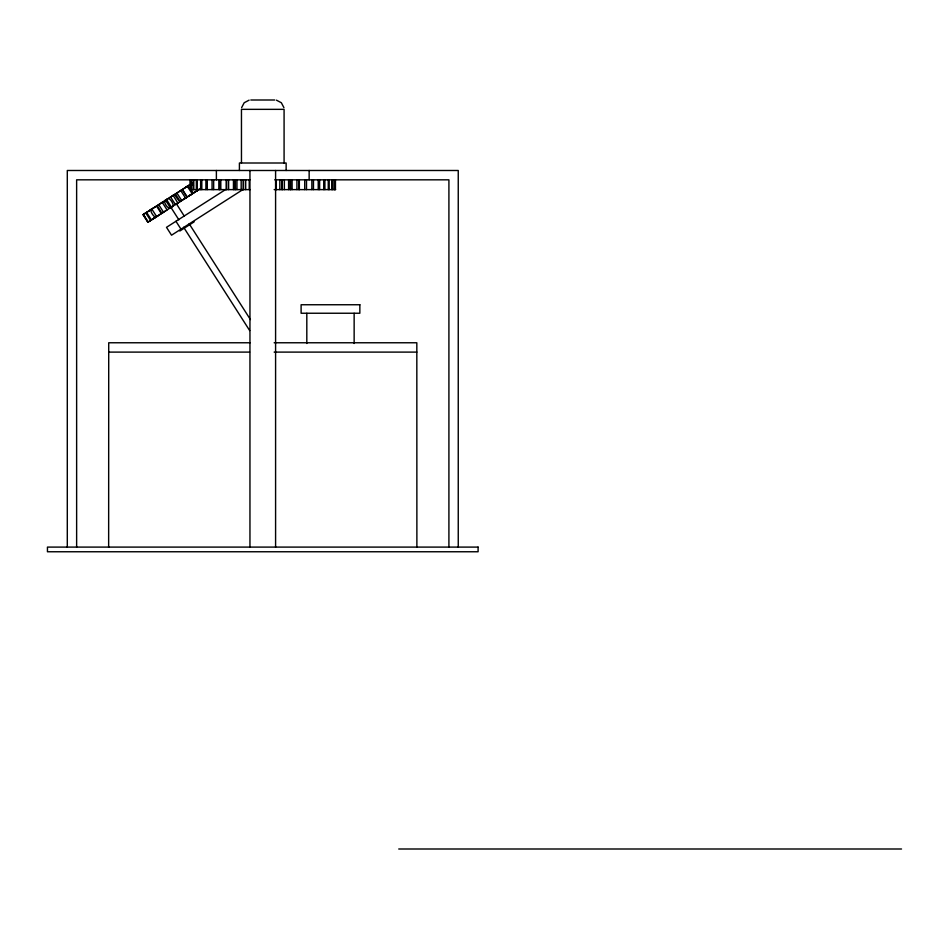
<?xml version="1.0" encoding="UTF-8"?>
<svg xmlns="http://www.w3.org/2000/svg" width="949" height="949" viewBox="0 0 949 949"><rect width="100%" height="100%" fill="white"/><g stroke="black" fill="none" stroke-linecap="round" stroke-linejoin="round"><path stroke-width="1.42" d="M108.649 547.324L108.72 342.767L250.073 342.767M241.461 163.003L241.461 109.349L284.083 109.349L284.083 163.003M241.615 107.652L244.19 102.741L249.101 100.155M180.654 190.654L179.622 191.307M184.438 198.827L199.361 189.254M155.577 206.692L160.903 203.276M160.381 214.213L162.991 212.505L147.83 222.22L143.026 214.699L155.411 206.787M180.025 201.591C172.682 188.317 173.643 195.577 180.049 201.591M173.643 195.138L173.026 195.506M178.459 202.659L177.155 203.454M169.468 208.377L172.16 206.645M178.032 202.896L161.876 213.264L157.143 205.636L158.175 204.984M169.693 208.199C164.165 207.285 161.247 191.437 170.262 207.867M170.512 197.119L173.228 195.375L158.685 204.652L163.501 212.173M167.19 199.266L166.324 199.824M149.159 210.761L149.835 210.322M171.472 196.467L169.183 197.985M187.961 185.968L188.637 185.53M153.963 218.282L154.651 217.843M186.063 197.748L187.036 197.107L182.232 189.598L176.894 193.015L181.698 200.536L186.063 197.748L180.369 201.437M192.766 193.477L193.454 193.05M188.139 185.814L182.386 189.492L187.202 197.012L190.334 195.02M192.208 183.228L188.471 185.624L193.276 193.133M150.357 210.014L151.235 209.456M153.133 208.258L151.579 209.231M167.285 199.171L165.245 200.488M181.271 190.251L172.564 195.802M187.439 186.277L185.731 187.392M147.83 222.22L150.298 220.643M154.462 217.997L158.056 215.66M160.215 214.308L157.095 216.313M163.382 212.291L165.719 210.797M181.698 200.536L175.423 204.545L170.606 197.024L171.223 196.692M189.373 195.66L192.955 193.335M196.016 191.413L197.606 190.369L196.882 190.832M155.173 217.535L156.039 216.977M190.808 194.759L192.244 193.798L187.309 186.348L186.218 187.083M196.372 191.152L193.276 193.145L193.821 192.789M197.119 190.69L199.587 189.112M161.318 202.967L163.513 201.568M185.518 187.499L186.395 186.929M157.06 205.743L143.074 214.664M192.327 183.145L180.737 190.547L185.553 198.068M145.007 213.442L146.3 212.588M151.71 219.729L150.583 220.441L145.766 212.92M154.141 218.199L155.304 217.463M156.395 216.752L157.427 216.064M225.364 189.693L166.502 227.321L171.532 235.198L242.92 189.563M179.812 231.022L194.154 221.841M167.095 199.266C169.005 195.553 176.063 206.763 171.911 206.787M152.065 208.899C148.02 208.97 155.114 220.038 156.87 216.419M175.553 193.916L176.478 193.323M150.535 220.5L149.812 220.963L154.141 218.187L153.596 218.543M166.134 210.488L167.06 209.895L162.243 202.374M190.547 194.913L192.054 193.952M173.192 195.399L177.819 203.003M250.809 100.001L274.736 100.001M249.943 179.824L76.632 179.824L76.632 547.098M274.759 179.824L448.913 179.824L448.913 547.098M250.18 189.622L190.963 189.622L190.963 179.824M274.166 189.622L335.59 189.622M274.154 342.767L416.825 342.767L416.884 547.324M108.72 352.103L249.599 352.103M274.154 352.103L416.825 352.103M398.734 848.999L901.526 848.999M276.432 100.155L281.343 102.741L283.929 107.652M192.066 183.311L193.442 185.458M176.431 203.845L184.391 216.301M189.159 223.762L250.417 319.576M166.573 199.598L171.378 207.119M170.12 206.135L178.875 219.824M183.643 227.285L249.67 330.56M175.956 221.283L180.986 229.148M156.526 206.04L161.33 213.561M151.804 209.053L156.621 216.574M146.597 212.398L151.401 219.919M458.248 547.098L458.248 170.488L67.296 170.488L67.296 547.098M354.143 313.3L354.143 343.479M335.448 179.824L335.448 189.622M334.582 179.824L334.582 189.622M334.167 179.824L334.167 189.622M332.435 179.824L332.435 189.622M331.759 179.824L331.759 189.622M329.196 179.824L329.196 189.622M328.259 179.824L328.259 189.622M324.902 179.824L324.902 189.622M323.728 179.824L323.728 189.622M319.635 179.824L319.635 189.622M318.235 179.824L318.235 189.622M313.467 179.824L313.467 189.622M311.865 179.824L311.865 189.622M309.149 170.488L309.149 179.824M306.812 313.3L306.812 343.479M306.503 179.824L306.503 189.622M304.724 179.824L304.724 189.622M299.35 179.824L299.35 189.622M298.852 179.824L298.852 189.622M296.93 179.824L296.93 189.622M292.09 179.824L292.09 189.622M290.619 179.824L290.619 189.622M290.145 179.824L290.145 189.622M288.591 179.824L288.591 189.622M286.135 170.488L286.135 163.003L239.409 163.003L239.409 170.488M284.368 179.824L284.368 189.622M282.327 179.824L282.327 189.622M281.96 179.824L281.96 189.622M279.836 179.824L279.836 189.622M276.301 179.824L276.301 189.622M275.59 170.488L275.59 547.098M249.955 170.488L249.955 547.098M249.243 179.824L249.243 189.622M245.708 179.824L245.708 189.622M243.585 179.824L243.585 189.622M243.217 179.824L243.217 189.622M241.176 179.824L241.176 189.622M236.953 179.824L236.953 189.622M235.388 179.824L235.388 189.622M234.913 179.824L234.913 189.622M233.454 179.824L233.454 189.622M228.614 179.824L228.614 189.622M226.692 179.824L226.692 189.622M226.182 179.824L226.182 189.622M220.809 179.824L220.809 189.622M219.504 179.824L219.504 189.622M219.041 179.824L219.041 189.622M216.384 170.488L216.384 179.824M213.667 179.824L213.667 189.622M212.066 179.824L212.066 189.622M207.297 179.824L207.297 189.622M205.909 179.824L205.909 189.622M201.805 179.824L201.805 189.622M200.63 179.824L200.63 189.622M197.273 179.824L197.273 189.622M196.348 179.824L196.348 189.622M193.786 179.824L193.786 189.622M193.11 179.824L193.11 189.622M191.366 179.824L191.366 189.622M189.954 179.824L190.085 185.423M143.335 214.486L148.044 222.09L143.335 214.486M359.849 304.748L301.106 304.748L301.106 313.241L359.849 313.241L359.849 304.748M478.094 547.098L47.45 547.098L47.45 551.76L478.094 551.76L478.094 547.098"/></g></svg>
